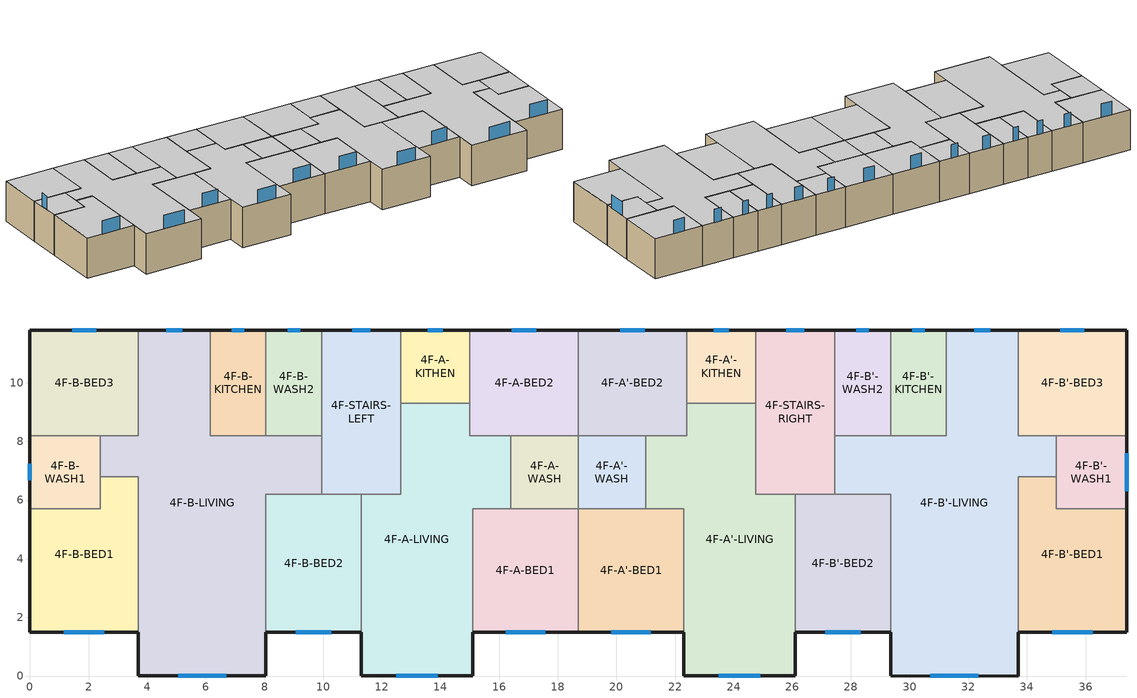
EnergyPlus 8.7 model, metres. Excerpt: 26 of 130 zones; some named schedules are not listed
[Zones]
4F-A'-BED1
 floor to 3F-A'-BED1 (Interior Floor): 18.7,5.7 22.3,5.7 22.3,1.5 18.7,1.5 z9
 wall outside (Exterior Wall): 18.7,1.5 22.3,1.5 z9:12
 wall to 4F-A-BED1 (Interior Wall): 18.7,5.7 18.7,1.5 z9:12
 wall to 4F-A'-WASH (Interior Wall): 21,5.7 18.7,5.7 z9:12
 wall to 4F-A'-LIVING (Interior Wall): 22.3,1.5 22.3,5.7 21,5.7 z9:12
 window (Exterior Window): 19.83,1.5 21.17,1.5 z12:13
 ceiling to 5F-A'-BED1 (Interior Ceiling): 22.3,1.5 22.3,5.7 18.7,5.7 18.7,1.5 z12
4F-A'-BED2
 floor to 3F-A'-BED2 (Interior Floor): 18.7,11.8 22.4,11.8 22.4,8.2 18.7,8.2 z9
 wall outside (Exterior Wall): 22.4,11.8 18.7,11.8 z9:12
 wall to 4F-A'-LIVING (Interior Wall): 21,8.2 22.4,8.2 22.4,9.31 z9:12
 wall to 4F-A'-WASH (Interior Wall): 18.7,8.2 21,8.2 z9:12
 wall to 4F-A-BED2 (Interior Wall): 18.7,11.8 18.7,8.2 z9:12
 wall to 4F-A'-KITHEN (Interior Wall): 22.4,9.31 22.4,11.8 z9:12
 window (Exterior Window): 20.96,11.8 20.14,11.8 z12:13
 ceiling to 5F-A'-BED2 (Interior Ceiling): 22.4,8.2 22.4,11.8 18.7,11.8 18.7,8.2 z12
4F-A'-KITHEN
 floor to 3F-A'-KITHEN (Interior Floor): 24.75,11.8 24.75,9.31 22.4,9.31 22.4,11.8 z9
 wall outside (Exterior Wall): 24.75,11.8 22.4,11.8 z9:12
 wall to 4F-STAIRS-RIGHT (Interior Wall): 24.75,9.31 24.75,11.8 z9:12
 wall to 4F-A'-LIVING (Interior Wall): 22.4,9.31 24.75,9.31 z9:12
 window (Exterior Window): 23.84,11.8 23.31,11.8 z12:13
 ceiling to 5F-A'-KITHEN (Interior Ceiling): 24.75,9.31 24.75,11.8 22.4,11.8 22.4,9.31 z12
4F-A'-LIVING
 floor to 3F-A'-LIVING (Interior Floor): 22.4,9.31 24.75,9.31 24.75,6.2 26.1,6.2 26.1,0 22.3,0 22.3,5.7 21,5.7 21,8.2 22.4,8.2 z9
 wall outside (Exterior Wall): 22.3,1.5 22.3,0 26.1,0 26.1,1.5 z9:12
 wall to 4F-A'-WASH (Interior Wall): 21,8.2 21,5.7 z9:12
 wall to 4F-STAIRS-RIGHT (Interior Wall): 26.1,6.2 24.75,6.2 24.75,9.31 z9:12
 wall to 4F-B'-BED2 (Interior Wall): 26.1,1.5 26.1,6.2 z9:12
 window (Exterior Window): 23.49,0 24.91,0 z12:13
 ceiling to 5F-A'-LIVING (Interior Ceiling): 26.1,0 26.1,6.2 24.75,6.2 24.75,9.31 22.4,9.31 22.4,8.2 21,8.2 21,5.7 22.3,5.7 22.3,0 z12
4F-A'-WASH
 floor to 3F-A'-WASH (Interior Floor): 21,8.2 21,5.7 18.7,5.7 18.7,8.2 z9
 wall to 4F-A-WASH (Interior Wall): 18.7,8.2 18.7,5.7 z9:12
 ceiling to 5F-A'-WASH (Interior Ceiling): 21,5.7 21,8.2 18.7,8.2 18.7,5.7 z12
4F-A-BED1
 floor to 3F-A-BED1 (Interior Floor): 15.1,5.7 18.7,5.7 18.7,1.5 15.1,1.5 z9
 wall outside (Exterior Wall): 15.1,1.5 18.7,1.5 z9:12
 wall to 4F-A-LIVING (Interior Wall): 16.4,5.7 15.1,5.7 15.1,1.5 z9:12
 wall to 4F-A-WASH (Interior Wall): 18.7,5.7 16.4,5.7 z9:12
 window (Exterior Window): 16.23,1.5 17.57,1.5 z12:13
 ceiling to 5F-A-BED1 (Interior Ceiling): 18.7,1.5 18.7,5.7 15.1,5.7 15.1,1.5 z12
4F-A-BED2
 floor to 3F-A-BED2 (Interior Floor): 18.7,11.8 18.7,8.2 15,8.2 15,11.8 z9
 wall outside (Exterior Wall): 18.7,11.8 15,11.8 z9:12
 wall to 4F-A-WASH (Interior Wall): 16.4,8.2 18.7,8.2 z9:12
 wall to 4F-A-LIVING (Interior Wall): 15,9.31 15,8.2 16.4,8.2 z9:12
 wall to 4F-A-KITHEN (Interior Wall): 15,11.8 15,9.31 z9:12
 window (Exterior Window): 17.26,11.8 16.44,11.8 z12:13
 ceiling to 5F-A-BED2 (Interior Ceiling): 18.7,8.2 18.7,11.8 15,11.8 15,8.2 z12
4F-A-KITHEN
 floor to 3F-A-KITHEN (Interior Floor): 15,11.8 15,9.31 12.65,9.31 12.65,11.8 z9
 wall outside (Exterior Wall): 15,11.8 12.65,11.8 z9:12
 wall to 4F-A-LIVING (Interior Wall): 12.65,9.31 15,9.31 z9:12
 wall to 4F-STAIRS-LEFT (Interior Wall): 12.65,11.8 12.65,9.31 z9:12
 window (Exterior Window): 14.09,11.8 13.56,11.8 z12:13
 ceiling to 5F-A-KITHEN (Interior Ceiling): 15,9.31 15,11.8 12.65,11.8 12.65,9.31 z12
4F-A-LIVING
 floor to 3F-A-LIVING (Interior Floor): 12.65,9.31 15,9.31 15,8.2 16.4,8.2 16.4,5.7 15.1,5.7 15.1,0 11.3,0 11.3,6.2 12.65,6.2 z9
 wall outside (Exterior Wall): 11.3,1.5 11.3,0 15.1,0 15.1,1.5 z9:12
 wall to 4F-B-BED2 (Interior Wall): 11.3,6.2 11.3,1.5 z9:12
 wall to 4F-STAIRS-LEFT (Interior Wall): 12.65,9.31 12.65,6.2 11.3,6.2 z9:12
 wall to 4F-A-WASH (Interior Wall): 16.4,5.7 16.4,8.2 z9:12
 window (Exterior Window): 12.49,0 13.91,0 z12:13
 ceiling to 5F-A-LIVING (Interior Ceiling): 15.1,0 15.1,5.7 16.4,5.7 16.4,8.2 15,8.2 15,9.31 12.65,9.31 12.65,6.2 11.3,6.2 11.3,0 z12
4F-A-WASH
 floor to 3F-A-WASH (Interior Floor): 18.7,8.2 18.7,5.7 16.4,5.7 16.4,8.2 z9
 ceiling to 5F-A-WASH (Interior Ceiling): 18.7,5.7 18.7,8.2 16.4,8.2 16.4,5.7 z12
4F-B'-BED1
 floor to 3F-B'-BED1 (Interior Floor): 35,6.8 35,5.7 37.4,5.7 37.4,1.5 33.7,1.5 33.7,6.8 z9
 wall outside (Exterior Wall): 33.7,1.5 37.4,1.5 37.4,5.7 z9:12
 wall to 4F-B'-LIVING (Interior Wall): 35,6.8 33.7,6.8 33.7,1.5 z9:12
 wall to 4F-B'-WASH1 (Interior Wall): 37.4,5.7 35,5.7 35,6.8 z9:12
 window (Exterior Window): 34.86,1.5 36.24,1.5 z12:13
 ceiling to 5F-B'-BED1 (Interior Ceiling): 37.4,1.5 37.4,5.7 35,5.7 35,6.8 33.7,6.8 33.7,1.5 z12
4F-B'-BED2
 floor to 3F-B'-BED2 (Interior Floor): 26.1,6.2 29.35,6.2 29.35,1.5 26.1,1.5 z9
 wall outside (Exterior Wall): 26.1,1.5 29.35,1.5 z9:12
 wall to 4F-STAIRS-RIGHT (Interior Wall): 27.45,6.2 26.1,6.2 z9:12
 wall to 4F-B'-LIVING (Interior Wall): 29.35,1.5 29.35,6.2 27.45,6.2 z9:12
 window (Exterior Window): 27.12,1.5 28.33,1.5 z12:13
 ceiling to 5F-B'-BED2 (Interior Ceiling): 29.35,1.5 29.35,6.2 26.1,6.2 26.1,1.5 z12
4F-B'-BED3
 floor to 3F-B'-BED3 (Interior Floor): 37.4,11.8 37.4,8.2 33.7,8.2 33.7,11.8 z9
 wall outside (Exterior Wall): 37.4,8.2 37.4,11.8 33.7,11.8 z9:12
 wall to 4F-B'-WASH1 (Interior Wall): 35,8.2 37.4,8.2 z9:12
 wall to 4F-B'-LIVING (Interior Wall): 33.7,11.8 33.7,8.2 35,8.2 z9:12
 window (Exterior Window): 35.96,11.8 35.14,11.8 z12:13
 ceiling to 5F-B'-BED3 (Interior Ceiling): 37.4,8.2 37.4,11.8 33.7,11.8 33.7,8.2 z12
4F-B'-KITCHEN
 floor to 3F-B'-KITCHEN (Interior Floor): 29.35,11.8 31.25,11.8 31.25,8.2 29.35,8.2 z9
 wall outside (Exterior Wall): 31.25,11.8 29.35,11.8 z9:12
 wall to 4F-B'-LIVING (Interior Wall): 29.35,8.2 31.25,8.2 31.25,11.8 z9:12
 wall to 4F-B'-WASH2 (Interior Wall): 29.35,11.8 29.35,8.2 z9:12
 window (Exterior Window): 30.51,11.8 30.09,11.8 z12:13
 ceiling to 5F-B'-KITCHEN (Interior Ceiling): 29.35,8.2 31.25,8.2 31.25,11.8 29.35,11.8 z12
4F-B'-LIVING
 floor to 3F-B'-LIVING (Interior Floor): 31.25,11.8 33.7,11.8 33.7,8.2 35,8.2 35,6.8 33.7,6.8 33.7,0 29.35,0 29.35,6.2 27.45,6.2 27.45,8.2 31.25,8.2 z9
 wall outside (Exterior Wall): 29.35,1.5 29.35,0 33.7,0 33.7,1.5 / 33.7,11.8 31.25,11.8 z9:12
 wall to 4F-STAIRS-RIGHT (Interior Wall): 27.45,8.2 27.45,6.2 z9:12
 wall to 4F-B'-WASH2 (Interior Wall): 29.35,8.2 27.45,8.2 z9:12
 wall to 4F-B'-WASH1 (Interior Wall): 35,6.8 35,8.2 z9:12
 window (Exterior Window): 30.71,0 32.34,0 / 32.75,11.8 32.2,11.8 z12:13
 ceiling to 5F-B'-LIVING (Interior Ceiling): 33.7,0 33.7,6.8 35,6.8 35,8.2 33.7,8.2 33.7,11.8 31.25,11.8 31.25,8.2 27.45,8.2 27.45,6.2 29.35,6.2 29.35,0 z12
4F-B'-WASH1
 floor to 3F-B'-WASH1 (Interior Floor): 37.4,8.2 37.4,5.7 35,5.7 35,8.2 z9
 wall outside (Exterior Wall): 37.4,5.7 37.4,8.2 z9:12
 window (Exterior Window): 37.4,6.3 37.4,7.6 z12:13
 ceiling to 5F-B'-WASH1 (Interior Ceiling): 37.4,5.7 37.4,8.2 35,8.2 35,5.7 z12
4F-B'-WASH2
 floor to 3F-B'-WASH2 (Interior Floor): 27.45,11.8 29.35,11.8 29.35,8.2 27.45,8.2 z9
 wall outside (Exterior Wall): 29.35,11.8 27.45,11.8 z9:12
 wall to 4F-STAIRS-RIGHT (Interior Wall): 27.45,11.8 27.45,8.2 z9:12
 window (Exterior Window): 28.61,11.8 28.19,11.8 z12:13
 ceiling to 5F-B'-WASH2 (Interior Ceiling): 29.35,8.2 29.35,11.8 27.45,11.8 27.45,8.2 z12
4F-B-BED1
 floor to 3F-B-BED1 (Interior Floor): 2.4,6.8 3.7,6.8 3.7,1.5 0,1.5 0,5.7 2.4,5.7 z9
 wall outside (Exterior Wall): 0,5.7 0,1.5 3.7,1.5 z9:12
 wall to 4F-B-WASH1 (Interior Wall): 2.4,6.8 2.4,5.7 0,5.7 z9:12
 wall to 4F-B-LIVING (Interior Wall): 3.7,1.5 3.7,6.8 2.4,6.8 z9:12
 window (Exterior Window): 1.16,1.5 2.54,1.5 z12:13
 ceiling to 5F-B-BED1 (Interior Ceiling): 3.7,1.5 3.7,6.8 2.4,6.8 2.4,5.7 0,5.7 0,1.5 z12
4F-B-BED2
 floor to 3F-B-BED2 (Interior Floor): 8.05,6.2 11.3,6.2 11.3,1.5 8.05,1.5 z9
 wall outside (Exterior Wall): 8.05,1.5 11.3,1.5 z9:12
 wall to 4F-B-LIVING (Interior Wall): 9.95,6.2 8.05,6.2 8.05,1.5 z9:12
 wall to 4F-STAIRS-LEFT (Interior Wall): 11.3,6.2 9.95,6.2 z9:12
 window (Exterior Window): 9.07,1.5 10.28,1.5 z12:13
 ceiling to 5F-B-BED2 (Interior Ceiling): 11.3,1.5 11.3,6.2 8.05,6.2 8.05,1.5 z12
4F-B-BED3
 floor to 3F-B-BED3 (Interior Floor): 0,11.8 3.7,11.8 3.7,8.2 0,8.2 z9
 wall outside (Exterior Wall): 3.7,11.8 0,11.8 0,8.2 z9:12
 wall to 4F-B-LIVING (Interior Wall): 2.4,8.2 3.7,8.2 3.7,11.8 z9:12
 wall to 4F-B-WASH1 (Interior Wall): 0,8.2 2.4,8.2 z9:12
 window (Exterior Window): 2.26,11.8 1.44,11.8 z12:13
 ceiling to 5F-B-BED3 (Interior Ceiling): 3.7,8.2 3.7,11.8 0,11.8 0,8.2 z12
4F-B-KITCHEN
 floor to 3F-B-KITCHEN (Interior Floor): 8.05,11.8 8.05,8.2 6.15,8.2 6.15,11.8 z9
 wall outside (Exterior Wall): 8.05,11.8 6.15,11.8 z9:12
 wall to 4F-B-WASH2 (Interior Wall): 8.05,8.2 8.05,11.8 z9:12
 wall to 4F-B-LIVING (Interior Wall): 6.15,11.8 6.15,8.2 8.05,8.2 z9:12
 window (Exterior Window): 7.31,11.8 6.89,11.8 z12:13
 ceiling to 5F-B-KITCHEN (Interior Ceiling): 8.05,8.2 8.05,11.8 6.15,11.8 6.15,8.2 z12
4F-B-LIVING
 floor to 3F-B-LIVING (Interior Floor): 3.7,11.8 6.15,11.8 6.15,8.2 9.95,8.2 9.95,6.2 8.05,6.2 8.05,0 3.7,0 3.7,6.8 2.4,6.8 2.4,8.2 3.7,8.2 z9
 wall outside (Exterior Wall): 6.15,11.8 3.7,11.8 / 3.7,1.5 3.7,0 8.05,0 8.05,1.5 z9:12
 wall to 4F-B-WASH2 (Interior Wall): 9.95,8.2 8.05,8.2 z9:12
 wall to 4F-STAIRS-LEFT (Interior Wall): 9.95,6.2 9.95,8.2 z9:12
 wall to 4F-B-WASH1 (Interior Wall): 2.4,8.2 2.4,6.8 z9:12
 window (Exterior Window): 5.06,0 6.69,0 / 5.2,11.8 4.65,11.8 z12:13
 ceiling to 5F-B-LIVING (Interior Ceiling): 8.05,0 8.05,6.2 9.95,6.2 9.95,8.2 6.15,8.2 6.15,11.8 3.7,11.8 3.7,8.2 2.4,8.2 2.4,6.8 3.7,6.8 3.7,0 z12
4F-B-WASH1
 floor to 3F-B-WASH1 (Interior Floor): 2.4,8.2 2.4,5.7 0,5.7 0,8.2 z9
 wall outside (Exterior Wall): 0,8.2 0,5.7 z9:12
 window (Exterior Window): 0,7.23 0,6.67 z12:13
 ceiling to 5F-B-WASH1 (Interior Ceiling): 2.4,5.7 2.4,8.2 0,8.2 0,5.7 z12
4F-B-WASH2
 floor to 3F-B-WASH2 (Interior Floor): 9.95,11.8 9.95,8.2 8.05,8.2 8.05,11.8 z9
 wall outside (Exterior Wall): 9.95,11.8 8.05,11.8 z9:12
 wall to 4F-STAIRS-LEFT (Interior Wall): 9.95,8.2 9.95,11.8 z9:12
 window (Exterior Window): 9.21,11.8 8.79,11.8 z12:13
 ceiling to 5F-B-WASH2 (Interior Ceiling): 9.95,8.2 9.95,11.8 8.05,11.8 8.05,8.2 z12
4F-STAIRS-LEFT
 floor to 3F-STAIRS-LEFT (Interior Floor): 9.95,11.8 12.65,11.8 12.65,6.2 9.95,6.2 z9
 wall outside (Exterior Wall): 12.65,11.8 9.95,11.8 z9:12
 window (Exterior Window): 11.6,11.8 11,11.8 z12:13
 ceiling to 5F-STAIRS-LEFT (Interior Ceiling): 12.65,6.2 12.65,11.8 9.95,11.8 9.95,6.2 z12
4F-STAIRS-RIGHT
 floor to 3F-STAIRS-RIGHT (Interior Floor): 27.45,11.8 27.45,6.2 24.75,6.2 24.75,11.8 z9
 wall outside (Exterior Wall): 27.45,11.8 24.75,11.8 z9:12
 window (Exterior Window): 26.4,11.8 25.8,11.8 z12:13
 ceiling to 5F-STAIRS-RIGHT (Interior Ceiling): 27.45,6.2 27.45,11.8 24.75,11.8 24.75,6.2 z12
[Building]
basic model: North Axis {deg}=55.5995; Terrain=City; Solar Distribution=FullInteriorAndExteriorWithReflections
[Material] Thermal Absorptance=0.9; Solar Absorptance=0.7; Visible Absorptance=0.7
Name | Roughness | Thickness {m} | Conductivity {W/m-K} | Density {kg/m3} | Specific Heat {J/kg-K}
5shuinishajiang | Rough | 0.005 | 0.93 | 1800 | 1050
20shuinishajiang | Rough | 0.02 | 0.93 | 1800 | 1050
60NanRanXinJiSuJuBenBan | Rough | 0.06 | 0.03 | 30 | 1380
ShaoJieYeYan | Rough | 0.2 | 0.58 | 1400 | 1050
60hunningtulouban | Rough | 0.06 | 1.74 | 2500 | 920
10baowenshajiang | Smooth | 0.01 | 0.29 | 800 | 1050
45 xishihunningtu | Rough | 0.045 | 1.51 | 2300 | 920
85 XPS | Smooth | 0.085 | 0.3 | 28.5 | 1647
15mudiban | VerySmooth | 0.015 | 0.18 | 700 | 2510
[Material:NoMass] Roughness=Rough; Thermal Absorptance=0.9; Solar Absorptance=0.7; Visible Absorptance=0.7
Name | Thermal Resistance {m2-K/W}
Exterior Wall | 1
Interior Wall | 0.5
[WindowMaterial:SimpleGlazingSystem]
window2: U-Factor {W/m2-K}=1.71; Solar Heat Gain Coefficient=0.67
[WindowMaterial:Blind]
blind: Slat Orientation=Horizontal; Slat Width {m}=0.025; Slat Separation {m}=0.019; Slat Thickness {m}=0.001; Slat Angle {deg}=45; Slat Conductivity {W/m-K}=0.1; Slat Beam Solar Transmittance=0; Front Side Slat Beam Solar Reflectance=0.7; Back Side Slat Beam Solar Reflectance=0.7; Slat Diffuse Solar Transmittance=0; Front Side Slat Diffuse Solar Reflectance=0.7; Back Side Slat Diffuse Solar Reflectance=0.7; Slat Beam Visible Transmittance=0; Front Side Slat Beam Visible Reflectance=0.5; Back Side Slat Beam Visible Reflectance=0.5; Slat Diffuse Visible Transmittance=0; Front Side Slat Diffuse Visible Reflectance=0.5; Back Side Slat Diffuse Visible Reflectance=0.5; Slat Infrared Hemispherical Transmittance=0; Front Side Slat Infrared Hemispherical Emissivity=0.9; Back Side Slat Infrared Hemispherical Emissivity=0.9; Blind to Glass Distance {m}=0.05; Blind Top Opening Multiplier=0; Blind Bottom Opening Multiplier=0; Blind Left Side Opening Multiplier=0.5; Blind Right Side Opening Multiplier=0.5; Minimum Slat Angle {deg}=0; Maximum Slat Angle {deg}=180
[Construction]
Exterior Wall: 5shuinishajiang, 60NanRanXinJiSuJuBenBan, 20shuinishajiang, ShaoJieYeYan, 20shuinishajiang
Interior Wall: 10baowenshajiang, 60hunningtulouban, 10baowenshajiang
Interior Ceiling: 15mudiban, 45 xishihunningtu, 85 XPS, 60hunningtulouban, 60hunningtulouban
Interior Floor: 60hunningtulouban, 60hunningtulouban, 85 XPS, 45 xishihunningtu, 15mudiban
Exterior Window: window2
[WindowProperty:ShadingControl]
external shading control: Shading Type=ExteriorBlind; Shading Control Type=OnIfScheduleAllows; Schedule=shading schedule; Shading Control Is Scheduled=Yes; Glare Control Is Active=No; Shading Device Material=blind; Type of Slat Angle Control for Blinds=FixedSlatAngle
[Zone]
4F-A'-BED1; 4F-A'-BED2; 4F-A'-KITHEN; 4F-A'-LIVING; 4F-A'-WASH; 4F-A-BED1; 4F-A-BED2; 4F-A-KITHEN; 4F-A-LIVING; 4F-A-WASH; 4F-B'-BED1; 4F-B'-BED2; 4F-B'-BED3; 4F-B'-KITCHEN; 4F-B'-LIVING; 4F-B'-WASH1; 4F-B'-WASH2; 4F-B-BED1; 4F-B-BED2; 4F-B-BED3; 4F-B-KITCHEN; 4F-B-LIVING; 4F-B-WASH1; 4F-B-WASH2; 4F-STAIRS-LEFT; 4F-STAIRS-RIGHT
[ZoneVentilation:WindandStackOpenArea] Opening Area {m2}=0.3; Opening Effectiveness=autocalculate; Discharge Coefficient for Opening=autocalculate; Minimum Indoor Temperature {C}=-100; Maximum Indoor Temperature {C}=100; Delta Temperature {deltaC}=-100; Minimum Outdoor Temperature {C}=-100; Maximum Outdoor Temperature {C}=100; Maximum Wind Speed {m/s}=40
Name | Zone | Opening Area Fraction Schedule
ventilation-wind43 | 4F-A'-BED1 | Working/Schooling Bedroom occupancy
ventilation-wind44 | 4F-A'-BED2 | Working/Schooling Bedroom occupancy
ventilation-wind45 | 4F-A'-LIVING | Retired excluded fml livingroom  occupancy
ventilation-wind46 | 4F-A-BED1 | Working/Schooling Bedroom occupancy
ventilation-wind47 | 4F-A-BED2 | Working/Schooling Bedroom occupancy
ventilation-wind48 | 4F-A-LIVING | Retired excluded fml livingroom  occupancy
ventilation-wind49 | 4F-B'-BED1 | Retired Bedroom occupancy
ventilation-wind50 | 4F-B'-BED2 | Retired Bedroom occupancy
ventilation-wind51 | 4F-B'-BED3 | Retired Bedroom occupancy
ventilation-wind52 | 4F-B'-LIVING | Retired included fml livingroom occupancy
ventilation-wind53 | 4F-B-BED1 | Retired Bedroom occupancy
ventilation-wind54 | 4F-B-BED2 | Retired Bedroom occupancy
ventilation-wind55 | 4F-B-BED3 | Retired Bedroom occupancy
ventilation-wind56 | 4F-B-LIVING | Retired included fml livingroom occupancy
[AvailabilityManager:HybridVentilation] Ventilation Control Mode Schedule=On; Use Weather File Rain Indicators=Yes; Maximum Wind Speed {m/s}=40; Minimum Outdoor Temperature {C}=18; Maximum Outdoor Temperature {C}=26; Minimum Outdoor Enthalpy {J/kg}=1; Maximum Outdoor Enthalpy {J/kg}=299999; Minimum Outdoor Ventilation Air Schedule=Off; Simple Airflow Control Type Schedule=On
Name | Control Zone | ZoneVentilation Object
ventilation manager43 | 4F-A'-BED1 | ventilation-wind43
ventilation manager44 | 4F-A'-BED2 | ventilation-wind44
ventilation manager45 | 4F-A'-LIVING | ventilation-wind45
ventilation manager46 | 4F-A-BED1 | ventilation-wind46
ventilation manager47 | 4F-A-BED2 | ventilation-wind47
ventilation manager48 | 4F-A-LIVING | ventilation-wind48
ventilation manager49 | 4F-B'-BED1 | ventilation-wind49
ventilation manager50 | 4F-B'-BED2 | ventilation-wind50
ventilation manager51 | 4F-B'-BED3 | ventilation-wind51
ventilation manager52 | 4F-B'-LIVING | ventilation-wind52
ventilation manager53 | 4F-B-BED1 | ventilation-wind53
ventilation manager54 | 4F-B-BED2 | ventilation-wind54
ventilation manager55 | 4F-B-BED3 | ventilation-wind55
ventilation manager56 | 4F-B-LIVING | ventilation-wind56
[ZoneControl:Thermostat] Control Type Schedule=HVACTemplate-Always 4; Control=Setpoints Dual SP Control
Name | Zone or ZoneList
4F-A'-BED1 Thermostat | 4F-A'-BED1
4F-A'-BED2 Thermostat | 4F-A'-BED2
4F-A'-LIVING Thermostat | 4F-A'-LIVING
4F-A-BED1 Thermostat | 4F-A-BED1
4F-A-BED2 Thermostat | 4F-A-BED2
4F-A-LIVING Thermostat | 4F-A-LIVING
4F-B'-BED1 Thermostat | 4F-B'-BED1
4F-B'-BED2 Thermostat | 4F-B'-BED2
4F-B'-BED3 Thermostat | 4F-B'-BED3
4F-B'-LIVING Thermostat | 4F-B'-LIVING
4F-B-BED1 Thermostat | 4F-B-BED1
4F-B-BED2 Thermostat | 4F-B-BED2
4F-B-BED3 Thermostat | 4F-B-BED3
4F-B-LIVING Thermostat | 4F-B-LIVING
[Zone equipment]
4F-A'-BED1: 4F-A'-BED1 Ideal Loads Air System
4F-A'-BED2: 4F-A'-BED2 Ideal Loads Air System
4F-A'-LIVING: 4F-A'-LIVING Ideal Loads Air System
4F-A-BED1: 4F-A-BED1 Ideal Loads Air System
4F-A-BED2: 4F-A-BED2 Ideal Loads Air System
4F-A-LIVING: 4F-A-LIVING Ideal Loads Air System
4F-B'-BED1: 4F-B'-BED1 Ideal Loads Air System
4F-B'-BED2: 4F-B'-BED2 Ideal Loads Air System
4F-B'-BED3: 4F-B'-BED3 Ideal Loads Air System
4F-B'-LIVING: 4F-B'-LIVING Ideal Loads Air System
4F-B-BED1: 4F-B-BED1 Ideal Loads Air System
4F-B-BED2: 4F-B-BED2 Ideal Loads Air System
4F-B-BED3: 4F-B-BED3 Ideal Loads Air System
4F-B-LIVING: 4F-B-LIVING Ideal Loads Air System
[ZoneHVAC:IdealLoadsAirSystem] Maximum Heating Supply Air Temperature [C]=50; Minimum Cooling Supply Air Temperature [C]=13; Maximum Heating Supply Air Humidity Ratio [kg-H20/kg-air]=0.0156; Minimum Cooling Supply Air Humidity Ratio [kg-H20/kg-air]=0.0077; Heating Limit=NoLimit; Cooling Limit=NoLimit; Dehumidification Control Type=ConstantSupplyHumidityRatio; Cooling Sensible Heat Ratio=0.7; Humidification Control Type=ConstantSupplyHumidityRatio; Demand Controlled Ventilation Type=None; Outdoor Air Economizer Type=NoEconomizer; Heat Recovery Type=None; Sensible Heat Recovery Effectiveness=0.7; Latent Heat Recovery Effectiveness=0.65
Name | Availability Schedule
2F-B-BED1 Ideal Loads Air System; 2F-B-BED2 Ideal Loads Air System; 2F-B-BED3 Ideal Loads Air System | Retired Bedroom occupancy
2F-B-LIVING Ideal Loads Air System | Retired included fml livingroom occupancy
3F-A'-BED1 Ideal Loads Air System; 3F-A'-BED2 Ideal Loads Air System; 3F-A-BED1 Ideal Loads Air System; 3F-A-BED2 Ideal Loads Air System | Working/Schooling Bedroom occupancy
3F-A'-LIVING Ideal Loads Air System; 3F-A-LIVING Ideal Loads Air System | Retired excluded fml livingroom  occupancy
